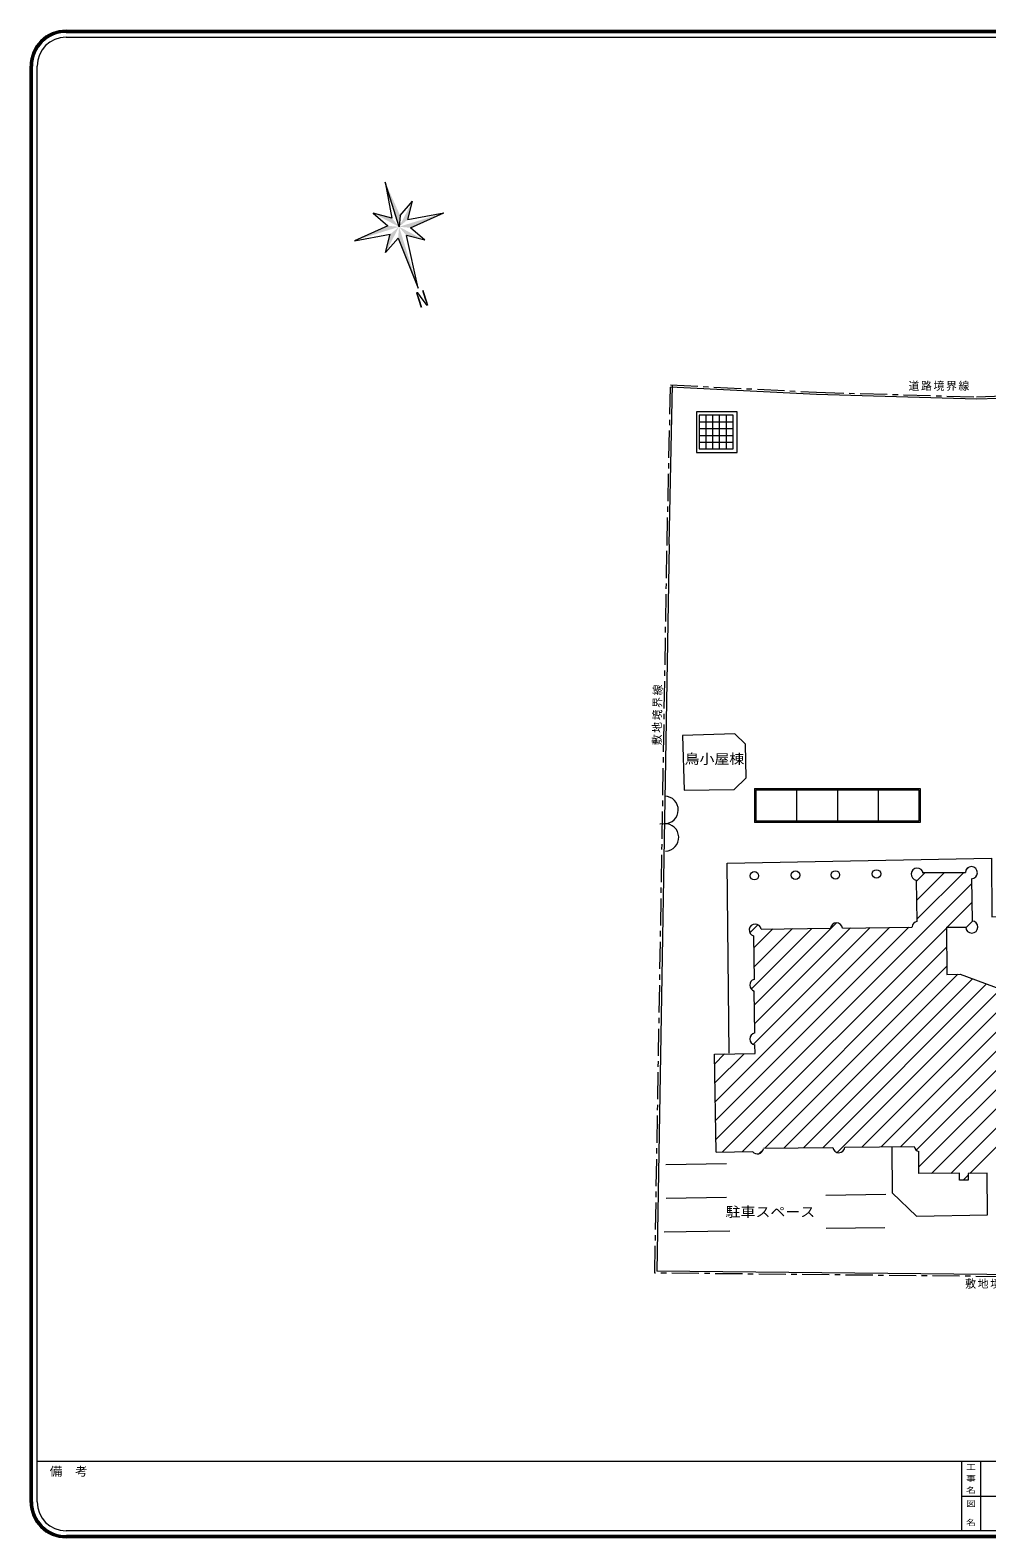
# Model space of a CAD drawing. Units: millimetres, scale not verified. Extents: x -79600 to 2048386, y -55592 to 55461.
# Drawn here: x -79600 to -9116, y -55592 to 55461 of the extents above; entities that cross this region are included whole.
import ezdxf
from ezdxf.enums import TextEntityAlignment as Align

# ---------------------------------------------------------------- set-up
doc = ezdxf.new("R2010")
doc.units = ezdxf.units.MM
doc.header["$LTSCALE"] = 400
doc.linetypes.add('CHAIN1', pattern=[8, 5, -1, 1, -1])
doc.layers.add('0-0_0', color=6, linetype='Continuous', lineweight=9)
doc.styles.add('ＭＳ ゴシック', font='')
doc.styles.get('ＭＳ ゴシック').set_extended_font_data('MS Gothic')

msp = doc.modelspace()

# ---------------------------------------------------------------- linework, layer by layer
at = {"layer": '0-0_0', "color": 7}
for p, q in [((-76956.3, 55460.8), (77141.1, 55460.8)), ((-76956.3, 55432.4), (77141.1, 55432.4)), ((-76956.3, 55404), (77141.1, 55404)), ((-76956.3, 55375.6), (77141.1, 55375.6)), ((-76956.3, 55347.2), (77141.1, 55347.2)), ((-76956.3, 55318.8), (77141.1, 55318.8)), ((-76956.3, 55290.4), (77141.1, 55290.4)), ((-79600.3, -52982.7), (-79600.3, 52816.8)), ((-79571.9, -52971), (-79571.9, 52816.8)), ((-79543.5, -52959.2), (-79543.5, 52816.8)), ((-79515.1, -52947.4), (-79515.1, 52816.8)), ((-79486.7, -52935.7), (-79486.7, 52816.8)), ((-79458.3, -52923.9), (-79458.3, 52816.8)), ((-79429.9, -52912.2), (-79429.9, 52816.8)), ((-13832.6, -6577.1), (-10700, -6577.1)), ((-14316.3, -7142.7), (-14269.5, -10194.1)), ((-10246.5, -7043.5), (-10198.7, -10158.4)), ((-25739.4, -10746.9), (-20635.1, -10683.1)), ((-19752.4, -10672.1), (-14619.9, -10607.9)), ((-12093.2, -10614.8), (-12054, -14099.6)), ((-12093.2, -10614.8), (-10658.6, -10616.5)), ((-26308.2, -11253.3), (-26266.4, -14456)), ((-26214.7, -18405.1), (-26255.2, -15312.4)), ((-26194.8, -19925.2), (-26203.2, -19284.5)), ((-29059.7, -27173), (-26363.6, -27140.9)), ((-25574.6, -26891.9), (-20456.3, -26835.6)), ((-19571.9, -26825.9), (-14471.6, -26769.9)), ((-14129.4, -28758.6), (-14124.7, -27133.7)), ((77141.1, -55506.3), (-76956.3, -55506.3)), ((77141.1, -55477.9), (-76944.5, -55477.9)), ((77141.1, -55449.5), (-76932.7, -55449.5)), ((77141.1, -55421.1), (-76921, -55421.1)), ((77141.1, -55591.5), (-76991.6, -55591.5)), ((77141.1, -55563.1), (-76979.8, -55563.1)), ((77141.1, -55534.7), (-76968, -55534.7))]:
    msp.add_line(p, q, dxfattribs=at)
at = {"layer": '0-0_0', "color": 3}
for p, q in [((-76956.3, 54949.1), (77141.1, 54949.1)), ((-79088.6, -52947.4), (-79088.6, 52816.8)), ((-53450, 44264.4), (-52960.3, 41622.8)), ((-52420.2, 40976.6), (-53450, 44264.4)), ((-52345.2, 41815.4), (-51426.7, 42876.3)), ((-51774, 41516.7), (-51426.7, 42876.3)), ((-52345.2, 41815.4), (-52420.2, 40976.6)), ((-51774, 41516.7), (-49132.4, 42006.4)), ((-53259, 41051.6), (-55708, 39946.8)), ((-55708, 39946.8), (-53066.3, 40436.5)), ((-53413.6, 39076.9), (-53066.3, 40436.5)), ((-53413.6, 39076.9), (-52495.1, 40137.7)), ((-50520.5, 39983.1), (-51880, 40330.4)), ((79273.4, -49962.2), (-79088.6, -49962.2)), ((-10995.8, -49962.2), (-10995.8, -55079.8)), ((-9574.2, -49962.2), (-9574.2, -55079.8)), ((-10995.8, -52521), (17293.3, -52521)), ((77141.1, -55079.8), (-76956.3, -55079.8))]:
    msp.add_line(p, q, dxfattribs=at)
at = {"layer": '0-0_0', "color": 4}
for p, q in [((-32527.5, 17568.9), (-32265.4, 29328.5)), ((-32422.9, 29182), (-21663.9, 28641.7)), ((-21663.9, 28641.7), (-9881.2, 28294.5)), ((-9881.2, 28294.5), (-3960.6, 28499.7)), ((-32527.5, 17569.7), (-33422.8, -35939.6)), ((43274.2, -36735.2), (-33422.8, -35939.6))]:
    msp.add_line(p, q, dxfattribs=at)
at = {"layer": '0-0_0'}
for p, q in [((-29801.9, 24609.8), (-29801.9, 27109.8)), ((-29301.9, 24609.8), (-29301.9, 27109.8)), ((-28801.9, 24609.8), (-28801.9, 27109.8)), ((-28301.9, 24609.8), (-28301.9, 27109.8)), ((-30301.9, 26609.8), (-27801.9, 26609.8)), ((-30301.9, 26109.8), (-27801.9, 26109.8)), ((-30301.9, 25609.8), (-27801.9, 25609.8)), ((-30301.9, 25109.8), (-27801.9, 25109.8)), ((-26228.7, -402.4), (-14028.7, -402.4)), ((-26228.7, -402.4), (-26228.7, -2902.4)), ((-26128.7, -502.4), (-14128.7, -502.4)), ((-26128.7, -502.4), (-26128.7, -2802.4)), ((-23128.7, -502.4), (-23128.7, -2802.4)), ((-20128.7, -502.4), (-20128.7, -2802.4)), ((-17128.7, -502.4), (-17128.7, -2802.4)), ((-14128.7, -502.4), (-14128.7, -2802.4)), ((-14028.7, -402.4), (-14028.7, -2902.4)), ((-33214.3, -2991.3), (-32600.2, -2982.1)), ((-14028.7, -2902.4), (-26228.7, -2902.4)), ((-14128.7, -2802.4), (-26128.7, -2802.4)), ((-14314.7, -7243.6), (-13648.2, -6577.1)), ((-14293.3, -8636.5), (-12234, -6577.1)), ((-14272, -10029.3), (-10819.8, -6577.1)), ((-10663.9, -6421.3), (-10432, -6189.4)), ((-29076.1, -26247.7), (-10240.8, -7412.4)), ((-12029.1, -10614.9), (-10219.5, -8805.3)), ((-29125.6, -23468.7), (-16285.6, -10628.8)), ((-29100.8, -24858.2), (-14853.5, -10610.9)), ((-28581.5, -27167.3), (-12092.4, -10678.2)), ((-26577.7, -11021.4), (-25983.7, -10427.3)), ((-26481.4, -15167.7), (-22014.1, -10700.3)), ((-26321.6, -19250.5), (-17717.7, -10646.7)), ((-26296.4, -12154.3), (-24878.3, -10736.1)), ((-26278.2, -13550.3), (-23446.2, -10718.2)), ((-26241.7, -16342.2), (-20193.9, -10294.4)), ((-26223.4, -17738.2), (-19149.8, -10664.6)), ((-10665.7, -10665.7), (-10162.1, -10162.1)), ((-27150.3, -27150.3), (-12076.7, -12076.7)), ((-25476.6, -26890.8), (-12061, -13475.2)), ((-24046.6, -26875.1), (-11249.5, -14077.9)), ((-22616.7, -26859.4), (-10165.6, -14408.2)), ((-21186.8, -26843.6), (-9131.8, -14788.7)), ((-20137.6, -27208.7), (-8098.1, -15169.1)), ((-14313.2, -27041.1), (-1720.6, -14448.5)), ((-14128, -28270.1), (-687.5, -14829.6)), ((-13196.5, -28752.9), (345.7, -15210.7)), ((-18326.9, -26812.2), (-7064.3, -15549.6)), ((-16897, -26796.5), (-5976.8, -15876.3)), ((-15467.1, -26780.8), (-4536.2, -15849.9)), ((-11773.5, -28744.1), (1378.9, -15591.7)), ((-10362, -28746.8), (2609.2, -15775.6)), ((-29175, -20689.7), (-28436, -19950.7)), ((-29150.3, -22079.2), (-27005.5, -19934.4)), ((-25878.6, -27292.8), (-25596.8, -27011.1)), ((-32774.5, -28091.8), (-28304.1, -28016.3)), ((-10858, -29242.8), (-10489.1, -28873.9)), ((-32744.3, -30568.6), (-28304.1, -30493.1)), ((-20970.2, -30349.9), (-16568, -30278.2)), ((-32895.3, -33045.5), (-28047.3, -32970)), ((-20955.9, -32787.6), (-16639.7, -32730.2))]:
    msp.add_line(p, q, dxfattribs=at)
at = {"layer": '0-0_0', "color": 3}
for points in [[(-52960.3, 41622.8), (-54319.8, 41970), (-53259, 41051.6)], [(-50520.5, 39983.1), (-51581.3, 40901.6), (-49132.4, 42006.4)], [(-52495.1, 40137.7), (-51001.3, 36446.7), (-51880, 40330.4)]]:
    msp.add_lwpolyline(points, dxfattribs=at)
at = {"layer": '0-0_0', "linetype": 'CHAIN1'}
msp.add_lwpolyline([(-32415.4, 29331.8), (-21658, 28791.6), (-9881.6, 28444.6), (-3966.8, 28649.5), (39684.7, 30731.9), (44632.6, 30437.4), (44728, 26205.8), (45903.1, -6228), (46607.3, -24468.8), (47462.9, -36782.4), (43272.6, -36885.1), (-33575.3, -36088), (-32677.5, 17572.2)], close=True, dxfattribs=at)
at = {"layer": '0-0_0'}
for points in [[(-30503.6, 24347.7), (-27503.6, 24347.7), (-27503.6, 27347.7), (-30503.6, 27347.7)], [(-30301.9, 24609.8), (-27801.9, 24609.8), (-27801.9, 27109.8), (-30301.9, 27109.8)], [(-31408.4, -508.6), (-27742.9, -476.4), (-26850.7, 383.6), (-26893.7, 2866.7), (-27689.1, 3619.2), (-31526.7, 3500.9)]]:
    msp.add_lwpolyline(points, close=True, dxfattribs=at)
for points in [[(-28108.4, -19894.5), (-28237.6, -5889.6), (-8780.7, -5527.9), (-8754.9, -9843), (16973.6, -9491.1)], [(-16127, -26806.5), (-16094.2, -30173.7), (-14301.3, -31890.1), (-9079.6, -31805.4)]]:
    msp.add_lwpolyline(points, dxfattribs=at)
at = {"layer": '0-0_0', "color": 7}
for points in [[(-12054, -14099.6), (-11075.8, -14073.2), (-6167.1, -15879.8), (-3330.5, -15827.8), (-3356.8, -13922.6), (-3146.5, -13922.6), (1912, -15788.4), (4748.7, -15736.3), (4722.4, -13831.2), (4932.6, -13831.2), (9991.2, -15696.9), (12827.8, -15644.9), (12801.5, -13739.7), (13011.7, -13739.7), (18070.3, -15605.5), (20739.9, -15553.5), (20713.6, -13648.3)], [(-29059.7, -27173), (-29188, -19959.3), (-26194.8, -19925.2)], [(-9079.6, -31805.4), (-9100.7, -28721.8), (-10491.4, -28749.4), (-10482.2, -29237.5), (-11136.1, -29246.7), (-11136.1, -28740.2), (-14129.4, -28758.6)]]:
    msp.add_lwpolyline(points, dxfattribs=at)
at = {"layer": '0-0_0'}
for centre in [(-26246, -6820.1), (-23214.9, -6779.2), (-20276.2, -6762.1), (-17240.6, -6689.4)]:
    msp.add_circle(centre, 312.4, dxfattribs=at)
at = {"layer": '0-0_0', "color": 7}
for centre, radius, start, end in [((-76956.3, 52816.8), 2644, 90, 180), ((-76956.3, 52816.8), 2615.6, 90, 180), ((-76956.3, 52816.8), 2587.2, 90, 180), ((-76956.3, 52816.8), 2558.8, 90, 180), ((-76956.3, 52816.8), 2530.4, 90, 180), ((-76956.3, 52816.8), 2502, 90, 180), ((-76956.3, 52816.8), 2473.6, 90, 180), ((-14249.5, -6702.8), 445, 7.04572, 261.37798), ((-10255.5, -6597.8), 445, 271.15445, 177.32992), ((-26176.9, -10828.2), 445, 10.52341, 252.83506), ((-20192.2, -10739.4), 445, 7.04572, 174.21344), ((-14176.3, -10629.3), 445, 102.08262, 174.21344), ((-10225.2, -10602.6), 445, 181.78857, 86.58939), ((-26139.8, -14882.6), 445, 106.52732, 254.97089), ((-26140.7, -18843.9), 445, 99.57049, 261.92771), ((-26019.1, -26870.5), 445, 217.42588, 352.47618), ((-20014.6, -26781), 445, 187.04572, 354.21344), ((-14024, -26690.3), 454.6, 190.07382, 256.88708), ((-76956.3, -52947.4), 2644, 180, 270), ((-76956.3, -52947.4), 2615.6, 180, 270), ((-76956.3, -52947.4), 2587.2, 180, 270), ((-76956.3, -52947.4), 2558.8, 180, 270), ((-76956.3, -52947.4), 2530.4, 180, 270), ((-76956.3, -52947.4), 2502, 180, 270), ((-76956.3, -52947.4), 2473.6, 180, 270)]:
    msp.add_arc(centre, radius, start, end, dxfattribs=at)
at = {"layer": '0-0_0', "color": 3}
for centre, start, end in [((-76956.3, 52816.8), 90, 180), ((-76956.3, -52947.4), 180, 270)]:
    msp.add_arc(centre, 2132.3, start, end, dxfattribs=at)
at = {"layer": '0-0_0'}
for centre, start, end in [((-32858.7, -1975.8), 269.27601, 89.27601), ((-32828.5, -3995.6), 272.43419, 92.43419)]:
    msp.add_arc(centre, 1010.4, start, end, dxfattribs=at)
at = {"layer": '0-0_0', "color": 7}
for points in [[(-52420.2, 40976.6), (-52345.2, 41815.4), (-53450, 44264.4)], [(-52420.2, 40976.6), (-51426.7, 42876.3), (-51774, 41516.7)], [(-54319.8, 41970), (-52420.2, 40976.6), (-52960.3, 41622.8)], [(-52420.2, 40976.6), (-49132.4, 42006.4), (-51581.3, 40901.6)], [(-55708, 39946.8), (-52420.2, 40976.6), (-53259, 41051.6)], [(-53413.6, 39076.9), (-52420.2, 40976.6), (-53066.3, 40436.5)], [(-51001.3, 36446.7), (-52420.2, 40976.6), (-52495.1, 40137.7)], [(-52420.2, 40976.6), (-50520.5, 39983.1), (-51880, 40330.4)]]:
    msp.add_solid(points, dxfattribs=at)

# ---------------------------------------------------------------- texts
at = {"layer": '0-0_0', "color": 7, "style": 'ＭＳ ゴシック'}
msp.add_text('N', height=1173, rotation=197.393, dxfattribs=at).set_placement((-50623.4, 36683), align=Align.BOTTOM_LEFT)
at = {"layer": '0-0_0', "color": 3, "style": 'ＭＳ ゴシック', "width": 1.1}
for s, p in [('鳥小屋棟', (-31387.1, 1195.1)), ('駐車スペース', (-28362.3, -32166.7))]:
    msp.add_text(s, height=733.1, dxfattribs=at).set_placement(p, align=Align.BOTTOM_LEFT)
at = {"layer": '0-0_0', "color": 7, "style": 'ＭＳ ゴシック'}
for s, height, width, p in [('備\u3000考', 624.6, 1.1, (-78166.5, -51197.7)), ('事', 416.4, 1.25, (-10640, -51565)), ('工', 416.4, 1.25, (-10640, -50705.3)), ('名', 416.4, 1.25, (-10640, -52413.3)), ('図', 416.4, 1.25, (-10640, -53408.6)), ('名', 416.4, 1.25, (-10640, -54799.8))]:
    msp.add_text(s, height=height, dxfattribs=dict(at, width=width)).set_placement(p, align=Align.BOTTOM_LEFT)
at = {"layer": '0-0_0', "color": 3, "char_height": 586.5, "attachment_point": 7, "style": 'ＭＳ ゴシック'}
for s, insert in [('\\T1.15;道路境界線', (-14885.4, 28888.3)), ('\\T1.15;敷地境界線', (-10709.8, -37241.9))]:
    msp.add_mtext(s, dxfattribs=dict(at, insert=insert))
at = {"layer": '0-0_0', "color": 3, "insert": (-33064, 2778.4), "char_height": 586.5, "attachment_point": 7, "rotation": 89.041, "style": 'ＭＳ ゴシック'}
msp.add_mtext('\\T1.15;敷地境界線', dxfattribs=at)

doc.saveas('drawing.dxf')
